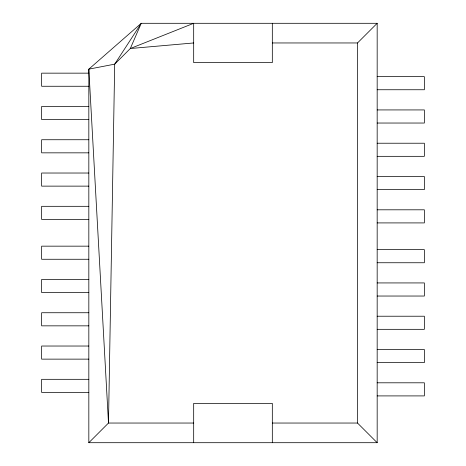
<?xml version="1.0" encoding="UTF-8"?>
<svg xmlns="http://www.w3.org/2000/svg" width="466" height="466" viewBox="0 0 466 466"><rect width="100%" height="100%" fill="white"/><g stroke="black" fill="none" stroke-linecap="round" stroke-linejoin="round"><path stroke-width="0.7" d="M377.169 442.7L357.509 423.041L357.509 42.959L377.169 23.3L141.256 23.3L88.831 69.149L88.831 442.7L377.169 442.7L377.169 23.3M88.831 442.7L108.491 423.041L114.694 64.151L141.256 23.3L130.311 48.528L114.694 64.151L88.831 69.149L108.491 423.041L193.681 423.041M193.681 42.959L130.311 48.528L193.681 23.3L193.681 62.619L272.319 62.619L272.319 23.3M272.319 42.959L357.509 42.959M88.831 73.156L41.649 73.156L41.649 86.262L88.831 86.262M377.169 76.64L424.351 76.645L424.351 89.752L377.169 89.746M88.831 106.446L41.649 106.446L41.649 119.552L88.831 119.552M377.169 109.929L424.351 109.935L424.351 123.036L377.169 123.036M88.831 139.736L41.649 139.736L41.649 152.842L88.831 152.842M377.169 143.225L424.351 143.225L424.351 156.331L377.169 156.331M88.831 173.026L41.649 173.026L41.649 186.132L88.831 186.132M377.169 176.509L424.351 176.509L424.351 189.615L377.169 189.615M88.831 206.316L41.649 206.316L41.649 219.422L88.831 219.422M377.169 209.805L424.351 209.805L424.351 222.911L377.169 222.911M88.831 246.159L41.649 246.159L41.649 259.265L88.831 259.265M377.169 249.648L424.351 249.648L424.351 262.754L377.169 262.748M88.831 279.449L41.649 279.449L41.649 292.555L88.831 292.555M377.169 282.932L424.351 282.932L424.351 296.038L377.169 296.038M88.831 312.738L41.649 312.738L41.649 325.845L88.831 325.845M377.169 316.222L424.351 316.222L424.351 329.328L377.169 329.328M88.831 346.028L41.649 346.028L41.649 359.135L88.831 359.135M377.169 349.512L424.351 349.512L424.351 362.618L377.169 362.618M88.831 379.318L41.649 379.318L41.649 392.424L88.831 392.424M377.169 382.802L424.351 382.802L424.351 395.908L377.169 395.908M272.319 423.041L357.509 423.041M272.319 442.7L272.319 403.381L193.681 403.381L193.681 442.7"/></g></svg>
